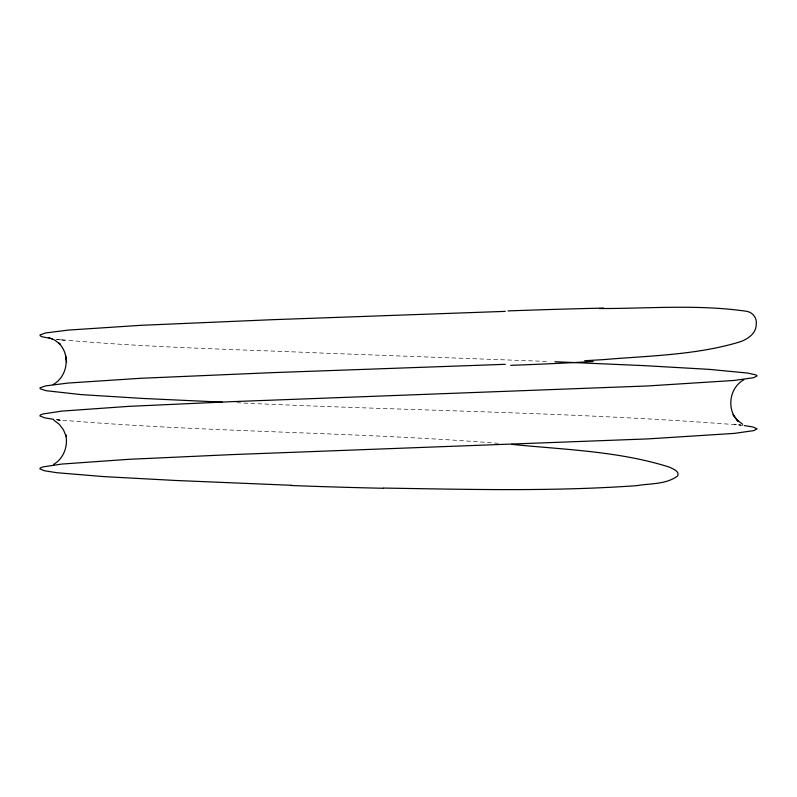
<?xml version="1.0" encoding="UTF-8"?>
<svg xmlns="http://www.w3.org/2000/svg" width="797" height="797" viewBox="0 0 797 797"><rect width="100%" height="100%" fill="white"/><g stroke="black" fill="none" stroke-linecap="round" stroke-linejoin="round"><path stroke-width="0.6" stroke-dasharray="3.98 2.99" d="M546.453 361.41L325.834 353.23C236.071 349.225 146.08 347.741 56.587 339.283M236.938 402.734C404.856 410.893 573.232 411.86 740.871 425.11L734.326 424.203L743.77 425.578M498.324 443.331C351.447 431.695 203.853 432.422 57.075 419.77L60.602 420.298L56.258 419.581M57.065 339.392L64.457 340.379L56.637 339.263M57.075 419.77L60.602 420.298"/><path stroke-width="1.2" d="M53.11 384.582C67.795 376.433 70.803 354.605 58.619 342.939L60.283 344.364L54.834 340.16L48.478 337.51M53.419 464.502C63.76 458.604 68.273 446.121 65.752 434.724L66.061 436.158L63.421 429.772L59.227 424.283L53.758 420.079M743.8 379.82C729.116 387.91 726.306 409.827 738.291 421.474L733.051 414.609L734.087 415.984M584.659 360.732L602.95 359.666C648.619 355.751 695.442 355.263 739.636 341.963C747.536 339.343 756.253 333.604 756.233 324.339C757.25 317.744 752.328 311.766 745.564 311.149C697.893 304.344 649.366 308.519 601.386 308.539L599.414 308.529M505.308 311.368L272.056 319.707L140.71 325.335L68.263 330.088L45.648 332.957L40.069 334.879L40.189 335.836L42.251 336.802L52.144 338.735M505.278 364.319L272.026 372.657L140.68 378.296L68.223 383.038L45.618 385.907L40.039 387.83L40.159 388.797L46.206 390.719L80.895 394.585L142.942 398.46L222.204 402.126M383.397 488.063C467.789 489.388 552.361 491.659 636.624 485.662C650.193 483.321 666.302 484.596 677.709 475.879C679.911 471.137 672.509 468.795 669.47 467.152C618.592 451.032 564.406 449.707 511.664 444.347M291.682 485.303L175.609 480.471L103.63 476.596L57.035 472.731L44.612 470.798L39.85 468.865L40.378 467.909L42.849 466.942L61.708 464.073L128.706 459.321L231.847 454.609L647.772 438.908L734.077 433.409L753.643 430.649L757.12 428.806L752.826 426.963L744.338 425.568M554.881 361.738L643.807 365.614L709.191 369.36L747.825 373.076L755.974 374.929L757.15 375.855L753.673 377.698L734.117 380.448L647.812 385.947L231.877 401.658L128.735 406.36L61.748 411.122L42.879 413.992L40.408 414.948L39.88 415.914L44.652 417.837L53.499 419.292M737.235 420.099L742.704 424.303M65.464 354.804L66.629 362.336M508.048 310.91A358.441 13.36 -2.7 0 1 603.757 308.09M593.157 361.499A358.799 24.179 -0.8 0 1 510.718 365.345M383.227 488.272A358.461 20.842 1.1 0 1 290.596 485.483"/></g></svg>
